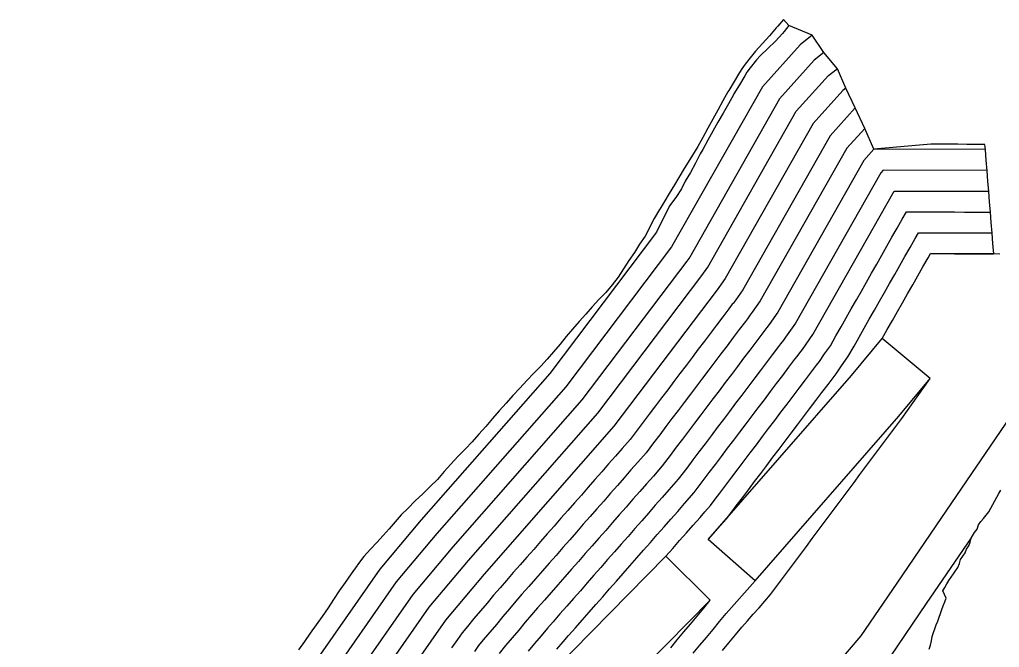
# Model space of a CAD drawing. Extents: x 115.113 to 115.1387, y -3.0991 to -3.0676.
# Drawn here: x 115.128439 to 115.132687, y -3.070369 to -3.067645 of the extents above; entities that cross this region are included whole.
import ezdxf

# ---------------------------------------------------------------- set-up
doc = ezdxf.new("R2010")
doc.units = 0
doc.header["$MEASUREMENT"] = 0
doc.layers.add('HRS_SMT2_R1', color=7, linetype='Continuous')

msp = doc.modelspace()

# ---------------------------------------------------------------- linework, layer by layer
at = {"layer": 'HRS_SMT2_R1', "color": 6}
for points in [[(115.1326894, -3.0686621, -39.0669136), (115.1326621, -3.0686612, -40), (115.1326585, -3.0686162, -32.7411575), (115.1326549, -3.0685711, -29.738018), (115.1326513, -3.068526, -29.8421078), (115.1326478, -3.068481, -27.1525764), (115.1326442, -3.0684359, -21.5672188), (115.1326406, -3.0683908, -17.2687874), (115.132637, -3.0683458, -17.3911285), (115.1326335, -3.0683007, -18.8326931), (115.1326299, -3.0682556, -14.4629498), (115.1326263, -3.0682105, -10.0772734), (115.1326244, -3.0681865, -9.6974115), (115.1325852, -3.0681864, -9.6974115), (115.132546, -3.0681863, -9.6974115), (115.1325069, -3.0681861, -9.6974115), (115.1324677, -3.068186, -9.6974115), (115.1324285, -3.0681859, -9.6974115), (115.1323893, -3.0681858, -9.6974115), (115.1321429, -3.0682077, -10), (115.132103, -3.0681172, -10), (115.1320622, -3.0680277, 0), (115.1320214, -3.0679425, 0), (115.1319854, -3.0678591, 10), (115.1319261, -3.0677876, 10), (115.131875, -3.067713, 20), (115.1317746, -3.0676712, 20), (115.131751, -3.067645, 23.8824635), (115.1317267, -3.0676731, 23.9715767), (115.1317193, -3.0676814, 23.9985752), (115.1316894, -3.0677151, 23.9694939), (115.1316594, -3.0677488, 23.5443134), (115.1316294, -3.0677825, 23.1280994), (115.1316128, -3.0678031, 23), (115.1315845, -3.0678382, 23), (115.1315697, -3.0678586, 23), (115.1315597, -3.0678752, 23), (115.1315363, -3.067914, 23), (115.1315131, -3.0679527, 23), (115.1315099, -3.0679584, 23), (115.1314881, -3.067998, 23), (115.1314662, -3.0680375, 23), (115.1314444, -3.068077, 22.8525352), (115.1314226, -3.0681165, 22.7969437), (115.1314007, -3.0681561, 22.8700809), (115.1313789, -3.0681956, 22.8242302), (115.1313678, -3.0682137, 22.7567883), (115.1313443, -3.0682523, 23.1768799), (115.1313208, -3.0682908, 23.5601063), (115.1312973, -3.0683294, 23.5999088), (115.1312782, -3.0683614, 23.9414635), (115.1312552, -3.0684002, 23.6897259), (115.1312321, -3.068439, 23.1253452), (115.1312146, -3.0684672, 23.2294846), (115.1312135, -3.068469, 23.2353764), (115.1311901, -3.0685075, 23.0008621), (115.1311516, -3.0685842, 22), (115.1311269, -3.068619, 21.871748), (115.1311042, -3.0686553, 21.2253036), (115.1310801, -3.0686906, 21), (115.1310573, -3.0687268, 21), (115.1310333, -3.0687622, 21), (115.1310076, -3.0687963, 21), (115.1309799, -3.0688287, 21), (115.1309495, -3.0688592, 21.2628059), (115.1309216, -3.0688916, 21.7527752), (115.1308932, -3.0689236, 21.7034588), (115.1308642, -3.0689551, 21.5549946), (115.1308365, -3.0689876, 21.3529072), (115.1308085, -3.0690199, 21.1122303), (115.1307818, -3.0690531, 20.9882832), (115.1307542, -3.0690857, 22.7180653), (115.1307259, -3.0691178, 23.7242756), (115.1306988, -3.0691485, 23.2323818), (115.1306689, -3.0691789, 22.8262119), (115.1306382, -3.0692112, 22.6413612), (115.1306076, -3.0692435, 22.2411575), (115.1305771, -3.0692758, 22.1689091), (115.1305478, -3.0693093, 23.0378284), (115.1305184, -3.0693427, 23.6314373), (115.1304891, -3.0693761, 23.2856388), (115.1304598, -3.0694096, 22.8277569), (115.1304305, -3.069443, 22.8314133), (115.1304011, -3.0694764, 22.5881023), (115.1303703, -3.0695086, 22.6470757), (115.1303395, -3.0695406, 24.0205212), (115.1303092, -3.0695732, 25.3679676), (115.1302793, -3.0696062, 26), (115.13025, -3.0696396, 26), (115.1302185, -3.0696711, 26), (115.1301867, -3.0697024, 26), (115.1301543, -3.069733, 26), (115.1301215, -3.0697655, 26.0628719), (115.1300938, -3.0697942, 26.4760571), (115.1300676, -3.0698242, 26.7279072), (115.1300414, -3.0698542, 26.9819813), (115.1300148, -3.0698839, 27), (115.1299877, -3.0699132, 27.4765415), (115.1299606, -3.0699424, 27.8026409), (115.1299312, -3.069975, 27.7587223), (115.1299041, -3.070011, 27.6292877), (115.129902, -3.0700138, 27.6359444), (115.1298759, -3.0700499, 27.2868004), (115.1298504, -3.0700865, 26.856245), (115.129825, -3.070123, 26.6377811), (115.1298004, -3.0701602, 28.2069511), (115.1297762, -3.0701976, 28.9827232), (115.1297508, -3.0702342, 29.6569481), (115.1297253, -3.0702707, 29.3686962), (115.1296991, -3.0703067, 29.037344), (115.1296736, -3.0703433, 27.4759827), (115.1296482, -3.0703798, 27.0247593)], [(115.1323831, -3.0703759, -25.0833149), (115.1323881, -3.0703585, -25.3118992), (115.1323918, -3.0703401, -25.6069431), (115.1323957, -3.0703219, -25.8871098), (115.132401, -3.0703047, -26.1037903), (115.1324071, -3.070288, -26.2794914), (115.1324132, -3.0702713, -26.4551353), (115.1324194, -3.0702547, -26.630373), (115.1324255, -3.070238, -26.802681), (115.1324321, -3.0702217, -26.95397), (115.1324378, -3.0702046, -27.1550465), (115.1324437, -3.0701877, -27.3431625), (115.1324497, -3.0701709, -27.5238476), (115.1324564, -3.0701545, -27.6739922), (115.1324489, -3.0701392, -27.8676567), (115.132441, -3.070123, -28.9044075), (115.1324507, -3.0701087, -28.9044075), (115.1324583, -3.0700929, -29.0103779), (115.132468, -3.0700787, -29.0103779), (115.1324778, -3.0700644, -29.0103779), (115.1324875, -3.0700502, -29.0103779), (115.1324972, -3.0700359, -29.0103779), (115.1325069, -3.0700216, -29.0103779), (115.1325134, -3.0700051, -29.1720829), (115.1325183, -3.0699875, -29.4057865), (115.132528, -3.0699733, -29.4057865), (115.1325378, -3.069959, -29.4057865), (115.1325446, -3.0699428, -29.5459442), (115.1325544, -3.0699285, -29.5459442), (115.1325602, -3.0699116, -29.7362423), (115.1325646, -3.0698936, -30), (115.1325656, -3.0698921, -30), (115.1325796, -3.0698702, -30.049654), (115.1325898, -3.0698553, -30.049654), (115.1325958, -3.0698376, -30.3706284), (115.1326059, -3.0698227, -30.3706284), (115.1326175, -3.0698088, -30.2611504), (115.1326295, -3.0697951, -30.1171284), (115.1326408, -3.0697811, -30.0264721), (115.1326495, -3.0697652, -30.1396179), (115.1326582, -3.0697493, -30.2502117), (115.1326669, -3.0697335, -30.3608036), (115.1326757, -3.0697176, -30.4713783), (115.1326844, -3.0697017, -30.5820103), (115.1326931, -3.0696859, -30.6928692)]]:
    msp.add_polyline3d(points, dxfattribs=at)
at = {"layer": 'HRS_SMT2_R1', "color": 3}
for points in [[(115.1317746, -3.0676712, 20), (115.1317537, -3.0676966, 20), (115.1317462, -3.0677055, 20), (115.131716, -3.067739, 20), (115.1316831, -3.0677701, 20), (115.1316508, -3.0678008, 20), (115.1316338, -3.0678201, 20), (115.1316059, -3.0678548, 20), (115.1315922, -3.0678736, 20), (115.1315827, -3.0678893, 20), (115.1315594, -3.067928, 20), (115.1315362, -3.0679667, 20), (115.1315335, -3.0679716, 20), (115.1315117, -3.0680111, 20), (115.1314898, -3.0680507, 20), (115.1314668, -3.0680895, 20), (115.1314445, -3.0681288, 20), (115.1314233, -3.0681687, 20), (115.1314008, -3.0682085, 20), (115.131389, -3.0682268, 20), (115.1313687, -3.0682673, 20), (115.1313481, -3.0683077, 20), (115.1313249, -3.0683464, 20), (115.1313087, -3.0683797, 20), (115.1312836, -3.0684174, 20), (115.1312562, -3.0684535, 20), (115.1312002, -3.0685677, 20), (115.1307374, -3.0691802, 20), (115.1301802, -3.0698154, 20), (115.1300006, -3.0700288, 20), (115.1293893, -3.0709058, 20)], [(115.1317746, -3.0676712, 20), (115.1317537, -3.0676966, 20), (115.1317462, -3.0677055, 20), (115.131716, -3.067739, 20), (115.1316831, -3.0677701, 20), (115.1316508, -3.0678008, 20), (115.1316338, -3.0678201, 20), (115.1316059, -3.0678548, 20), (115.1315922, -3.0678736, 20), (115.1315827, -3.0678893, 20), (115.1315594, -3.067928, 20), (115.1315362, -3.0679667, 20), (115.1315335, -3.0679716, 20), (115.1315117, -3.0680111, 20), (115.1314898, -3.0680507, 20), (115.1314668, -3.0680895, 20), (115.1314445, -3.0681288, 20), (115.1314233, -3.0681687, 20), (115.1314008, -3.0682085, 20), (115.131389, -3.0682268, 20), (115.1313687, -3.0682673, 20), (115.1313481, -3.0683077, 20), (115.1313249, -3.0683464, 20), (115.1313087, -3.0683797, 20), (115.1312836, -3.0684174, 20), (115.1312562, -3.0684535, 20), (115.1312002, -3.0685677, 20), (115.1307374, -3.0691802, 20), (115.1301802, -3.0698154, 20), (115.1300006, -3.0700288, 20), (115.1293893, -3.0709058, 20)], [(115.1319261, -3.0677876, 10), (115.1318843, -3.067821, 10), (115.1317329, -3.0679895, 10), (115.1313441, -3.068675, 10)], [(115.1319261, -3.0677876, 10), (115.1318843, -3.067821, 10), (115.1317329, -3.0679895, 10), (115.1313441, -3.068675, 10)], [(115.1320214, -3.0679425, 0), (115.1320078, -3.0679533, 0), (115.1318795, -3.0680961, 0), (115.1314982, -3.0687683, 0), (115.1314709, -3.0688073, 0), (115.1314631, -3.0688178, 0), (115.1310159, -3.0694095, 0), (115.1304537, -3.0700505, 0), (115.1302858, -3.0702499, 0), (115.1299041, -3.0707974, 0)], [(115.1320214, -3.0679425, 0), (115.1320078, -3.0679533, 0), (115.1318795, -3.0680961, 0), (115.1314982, -3.0687683, 0), (115.1314709, -3.0688073, 0), (115.1314631, -3.0688178, 0), (115.1310159, -3.0694095, 0), (115.1304537, -3.0700505, 0), (115.1302858, -3.0702499, 0), (115.1299041, -3.0707974, 0)], [(115.132103, -3.0681172, -10), (115.1320261, -3.0682028, -10), (115.1316502, -3.0688654, -10), (115.1316155, -3.0689149, -10), (115.1316068, -3.0689265, -10), (115.1315945, -3.0689428, -10), (115.1315857, -3.0689544, -10), (115.1315592, -3.0689896, -10), (115.1315326, -3.0690247, -10), (115.1315061, -3.0690598, -10), (115.1314796, -3.0690949, -10), (115.131453, -3.06913, -10), (115.1314265, -3.0691651, -10), (115.1314, -3.0692002, -10), (115.1313734, -3.0692354, -10), (115.1313469, -3.0692705, -10), (115.1313204, -3.0693056, -10), (115.1312938, -3.0693407, -10), (115.1312673, -3.0693758, -10), (115.1312408, -3.0694109, -10), (115.1312142, -3.0694461, -10), (115.1311877, -3.0694812, -10), (115.1311552, -3.0695242, -10), (115.1311192, -3.0695653, -10), (115.1310896, -3.069599, -10), (115.1310601, -3.0696326, -10), (115.1310305, -3.0696663, -10), (115.131001, -3.0697, -10), (115.1309715, -3.0697337, -10), (115.1309419, -3.0697674, -10), (115.1309124, -3.069801, -10), (115.1308828, -3.0698347, -10), (115.1308533, -3.0698684, -10), (115.1308238, -3.0699021, -10), (115.1307942, -3.0699358, -10), (115.1307647, -3.0699694, -10), (115.1307351, -3.0700031, -10), (115.1307056, -3.0700368, -10), (115.1306761, -3.0700705, -10), (115.1306465, -3.0701041, -10), (115.1306169, -3.0701379, -10), (115.1305904, -3.0701681, -10), (115.1305626, -3.0702011, -10), (115.1305342, -3.0702348, -10), (115.1305058, -3.0702686, -10), (115.1304773, -3.0703023, -10), (115.1304489, -3.0703361, -10), (115.1304285, -3.0703604, -10), (115.1304104, -3.0703862, -10)], [(115.132103, -3.0681172, -10), (115.1320261, -3.0682028, -10), (115.1316502, -3.0688654, -10), (115.1316155, -3.0689149, -10), (115.1316068, -3.0689265, -10), (115.1315945, -3.0689428, -10), (115.1315857, -3.0689544, -10), (115.1315592, -3.0689896, -10), (115.1315326, -3.0690247, -10), (115.1315061, -3.0690598, -10), (115.1314796, -3.0690949, -10), (115.131453, -3.06913, -10), (115.1314265, -3.0691651, -10), (115.1314, -3.0692002, -10), (115.1313734, -3.0692354, -10), (115.1313469, -3.0692705, -10), (115.1313204, -3.0693056, -10), (115.1312938, -3.0693407, -10), (115.1312673, -3.0693758, -10), (115.1312408, -3.0694109, -10), (115.1312142, -3.0694461, -10), (115.1311877, -3.0694812, -10), (115.1311552, -3.0695242, -10), (115.1311192, -3.0695653, -10), (115.1310896, -3.069599, -10), (115.1310601, -3.0696326, -10), (115.1310305, -3.0696663, -10), (115.131001, -3.0697, -10), (115.1309715, -3.0697337, -10), (115.1309419, -3.0697674, -10), (115.1309124, -3.069801, -10), (115.1308828, -3.0698347, -10), (115.1308533, -3.0698684, -10), (115.1308238, -3.0699021, -10), (115.1307942, -3.0699358, -10), (115.1307647, -3.0699694, -10), (115.1307351, -3.0700031, -10), (115.1307056, -3.0700368, -10), (115.1306761, -3.0700705, -10), (115.1306465, -3.0701041, -10), (115.1306169, -3.0701379, -10), (115.1305904, -3.0701681, -10), (115.1305626, -3.0702011, -10), (115.1305342, -3.0702348, -10), (115.1305058, -3.0702686, -10), (115.1304773, -3.0703023, -10), (115.1304489, -3.0703361, -10), (115.1304285, -3.0703604, -10), (115.1304104, -3.0703862, -10)], [(115.1326333, -3.0682992, -20), (115.1321828, -3.0682982, -20), (115.1321727, -3.0683094, -20), (115.1318022, -3.0689626, -20), (115.13176, -3.0690226, -20), (115.1317502, -3.0690357, -20), (115.1317377, -3.0690522, -20), (115.1317289, -3.0690638, -20), (115.1317024, -3.0690989, -20), (115.1316759, -3.0691341, -20), (115.1316494, -3.0691692, -20), (115.1316228, -3.0692043, -20), (115.1315963, -3.0692394, -20), (115.1315698, -3.0692745, -20), (115.1315432, -3.0693096, -20), (115.1315167, -3.0693447, -20), (115.1314902, -3.0693799, -20), (115.1314636, -3.069415, -20), (115.1314371, -3.0694501, -20), (115.1314106, -3.0694852, -20), (115.131384, -3.0695203, -20), (115.1313575, -3.0695554, -20), (115.131331, -3.0695905, -20), (115.1312945, -3.0696388, -20), (115.1312541, -3.0696849, -20), (115.1312245, -3.0697186, -20), (115.131195, -3.0697522, -20), (115.1311655, -3.0697859, -20), (115.1311359, -3.0698196, -20), (115.1311064, -3.0698533, -20), (115.1310768, -3.069887, -20), (115.1310473, -3.0699206, -20), (115.1310178, -3.0699543, -20), (115.1309882, -3.069988, -20), (115.1309587, -3.0700217, -20), (115.1309291, -3.0700554, -20), (115.1308996, -3.070089, -20), (115.1308701, -3.0701227, -20), (115.1308405, -3.0701564, -20), (115.130811, -3.0701901, -20), (115.1307814, -3.0702237, -20), (115.1307518, -3.0702576, -20), (115.1307271, -3.0702856, -20), (115.1306999, -3.0703179, -20), (115.1306715, -3.0703517, -20), (115.1306431, -3.0703854, -20)], [(115.1326333, -3.0682992, -20), (115.1321828, -3.0682982, -20), (115.1321727, -3.0683094, -20), (115.1318022, -3.0689626, -20), (115.13176, -3.0690226, -20), (115.1317502, -3.0690357, -20), (115.1317377, -3.0690522, -20), (115.1317289, -3.0690638, -20), (115.1317024, -3.0690989, -20), (115.1316759, -3.0691341, -20), (115.1316494, -3.0691692, -20), (115.1316228, -3.0692043, -20), (115.1315963, -3.0692394, -20), (115.1315698, -3.0692745, -20), (115.1315432, -3.0693096, -20), (115.1315167, -3.0693447, -20), (115.1314902, -3.0693799, -20), (115.1314636, -3.069415, -20), (115.1314371, -3.0694501, -20), (115.1314106, -3.0694852, -20), (115.131384, -3.0695203, -20), (115.1313575, -3.0695554, -20), (115.131331, -3.0695905, -20), (115.1312945, -3.0696388, -20), (115.1312541, -3.0696849, -20), (115.1312245, -3.0697186, -20), (115.131195, -3.0697522, -20), (115.1311655, -3.0697859, -20), (115.1311359, -3.0698196, -20), (115.1311064, -3.0698533, -20), (115.1310768, -3.069887, -20), (115.1310473, -3.0699206, -20), (115.1310178, -3.0699543, -20), (115.1309882, -3.069988, -20), (115.1309587, -3.0700217, -20), (115.1309291, -3.0700554, -20), (115.1308996, -3.070089, -20), (115.1308701, -3.0701227, -20), (115.1308405, -3.0701564, -20), (115.130811, -3.0701901, -20), (115.1307814, -3.0702237, -20), (115.1307518, -3.0702576, -20), (115.1307271, -3.0702856, -20), (115.1306999, -3.0703179, -20), (115.1306715, -3.0703517, -20), (115.1306431, -3.0703854, -20)], [(115.1312413, -3.0699729, -30), (115.1312709, -3.0699392, -30), (115.1313004, -3.0699055, -30), (115.1313299, -3.0698719, -30), (115.1313595, -3.0698382, -30), (115.131389, -3.0698045, -30), (115.1314103, -3.0697802, -30), (115.1314338, -3.0697535, -30), (115.131455, -3.0697254, -30), (115.1314742, -3.0696999, -30), (115.1315008, -3.0696648, -30), (115.1315273, -3.0696297, -30), (115.1315538, -3.0695946, -30), (115.1315804, -3.0695595, -30), (115.1316069, -3.0695244, -30), (115.1316334, -3.0694892, -30), (115.1316599, -3.0694541, -30), (115.1316865, -3.069419, -30), (115.131713, -3.0693839, -30), (115.1317395, -3.0693488, -30), (115.1317661, -3.0693137, -30), (115.1317926, -3.0692786, -30), (115.1318191, -3.0692434, -30), (115.1318457, -3.0692083, -30), (115.1318722, -3.0691732, -30), (115.131881, -3.0691616, -30), (115.1318938, -3.0691446, -30), (115.1319062, -3.069128, -30), (115.1319289, -3.0690957, -30), (115.1319542, -3.0690597, -30), (115.1319784, -3.069017, -30), (115.1320005, -3.0689781, -30), (115.1320225, -3.0689392, -30), (115.1320446, -3.0689003, -30), (115.1320667, -3.0688614, -30), (115.1320887, -3.0688225, -30), (115.1321108, -3.0687836, -30), (115.1321329, -3.0687447, -30), (115.1321549, -3.0687058, -30), (115.132177, -3.0686669, -30), (115.1321991, -3.068628, -30), (115.1322211, -3.0685891, -30), (115.1322432, -3.0685502, -30), (115.1322653, -3.0685113, -30), (115.1322834, -3.0684793, -30), (115.1323181, -3.0684793, -30), (115.1323617, -3.0684794, -30), (115.1324052, -3.0684795, -30), (115.1324487, -3.0684796, -30), (115.1324923, -3.0684797, -30), (115.1325358, -3.0684798, -30), (115.1325793, -3.0684799, -30), (115.1326228, -3.06848, -30), (115.1326477, -3.0684801, -30)], [(115.1312413, -3.0699729, -30), (115.1312709, -3.0699392, -30), (115.1313004, -3.0699055, -30), (115.1313299, -3.0698719, -30), (115.1313595, -3.0698382, -30), (115.131389, -3.0698045, -30), (115.1314103, -3.0697802, -30), (115.1314338, -3.0697535, -30), (115.131455, -3.0697254, -30), (115.1314742, -3.0696999, -30), (115.1315008, -3.0696648, -30), (115.1315273, -3.0696297, -30), (115.1315538, -3.0695946, -30), (115.1315804, -3.0695595, -30), (115.1316069, -3.0695244, -30), (115.1316334, -3.0694892, -30), (115.1316599, -3.0694541, -30), (115.1316865, -3.069419, -30), (115.131713, -3.0693839, -30), (115.1317395, -3.0693488, -30), (115.1317661, -3.0693137, -30), (115.1317926, -3.0692786, -30), (115.1318191, -3.0692434, -30), (115.1318457, -3.0692083, -30), (115.1318722, -3.0691732, -30), (115.131881, -3.0691616, -30), (115.1318938, -3.0691446, -30), (115.1319062, -3.069128, -30), (115.1319289, -3.0690957, -30), (115.1319542, -3.0690597, -30), (115.1319784, -3.069017, -30), (115.1320005, -3.0689781, -30), (115.1320225, -3.0689392, -30), (115.1320446, -3.0689003, -30), (115.1320667, -3.0688614, -30), (115.1320887, -3.0688225, -30), (115.1321108, -3.0687836, -30), (115.1321329, -3.0687447, -30), (115.1321549, -3.0687058, -30), (115.132177, -3.0686669, -30), (115.1321991, -3.068628, -30), (115.1322211, -3.0685891, -30), (115.1322432, -3.0685502, -30), (115.1322653, -3.0685113, -30), (115.1322834, -3.0684793, -30), (115.1323181, -3.0684793, -30), (115.1323617, -3.0684794, -30), (115.1324052, -3.0684795, -30), (115.1324487, -3.0684796, -30), (115.1324923, -3.0684797, -30), (115.1325358, -3.0684798, -30), (115.1325793, -3.0684799, -30), (115.1326228, -3.06848, -30), (115.1326477, -3.0684801, -30)], [(115.1313441, -3.068675, 10), (115.1313316, -3.0686927, 10), (115.1308767, -3.0692949, 10), (115.130317, -3.069933, 10), (115.1301432, -3.0701393, 10), (115.1295215, -3.0710312, 10), (115.1294206, -3.0711109, 10), (115.129256, -3.0712391, 10), (115.1289171, -3.071612, 10), (115.1287441, -3.0718562, 10), (115.1285338, -3.0722412, 10), (115.128671, -3.0728827, 10), (115.128722, -3.0729867, 10), (115.1292205, -3.073485, 10), (115.1292442, -3.0735087, 10), (115.1292679, -3.0735323, 10), (115.1292914, -3.0735559, 10)], [(115.1313441, -3.068675, 10), (115.1313316, -3.0686927, 10), (115.1308767, -3.0692949, 10), (115.130317, -3.069933, 10), (115.1301432, -3.0701393, 10), (115.1295215, -3.0710312, 10), (115.1294206, -3.0711109, 10), (115.129256, -3.0712391, 10), (115.1289171, -3.071612, 10), (115.1287441, -3.0718562, 10), (115.1285338, -3.0722412, 10), (115.128671, -3.0728827, 10), (115.128722, -3.0729867, 10), (115.1292205, -3.073485, 10), (115.1292442, -3.0735087, 10), (115.1292679, -3.0735323, 10), (115.1292914, -3.0735559, 10)], [(115.1321788, -3.0690288, -40), (115.1322009, -3.0689899, -40), (115.1322229, -3.068951, -40), (115.132245, -3.0689121, -40), (115.1322671, -3.0688732, -40), (115.1322891, -3.0688343, -40), (115.1323112, -3.0687954, -40), (115.1323333, -3.0687565, -40), (115.1323553, -3.0687176, -40), (115.1323774, -3.0686787, -40), (115.1323878, -3.0686603, -40), (115.1324048, -3.0686604, -40), (115.1324483, -3.0686605, -40), (115.1324919, -3.0686606, -40), (115.1325354, -3.0686607, -40), (115.1325789, -3.0686608, -40), (115.1326224, -3.0686609, -40), (115.132662, -3.068661, -40)], [(115.1326621, -3.0686612, -40), (115.1323878, -3.0686603, -40)], [(115.1330098, -3.0689636, -40), (115.1324361, -3.0698051, -40), (115.1322415, -3.0700904, -40), (115.1320865, -3.0703178, -40)], [(115.1314858, -3.0703828, -40), (115.1315144, -3.0703483, -40), (115.131543, -3.0703137, -40), (115.1315697, -3.0702813, -40), (115.1315947, -3.070253, -40), (115.1316197, -3.0702246, -40), (115.1316447, -3.0701963, -40), (115.1316697, -3.070168, -40), (115.131695, -3.0701393, -40), (115.1317208, -3.0701046, -40), (115.1317466, -3.0700699, -40), (115.1317725, -3.0700352, -40), (115.1317983, -3.0700005, -40), (115.1318241, -3.0699659, -40), (115.1318499, -3.0699312, -40), (115.1318758, -3.0698965, -40), (115.1319016, -3.0698618, -40), (115.1319274, -3.0698271, -40), (115.1319533, -3.0697924, -40), (115.1319791, -3.0697577, -40), (115.1320049, -3.0697231, -40), (115.1320308, -3.0696884, -40), (115.1320566, -3.0696537, -40), (115.1320824, -3.069619, -40), (115.1321083, -3.0695843, -40), (115.1321341, -3.0695496, -40), (115.1321599, -3.0695149, -40), (115.1321857, -3.0694802, -40), (115.1322116, -3.0694456, -40), (115.1322374, -3.0694109, -40), (115.1322635, -3.0693759, -40), (115.132288, -3.0693412, -40), (115.1323125, -3.0693065, -40), (115.1323371, -3.0692718, -40), (115.1323616, -3.0692372, -40), (115.1323861, -3.0692025, -40)], [(115.1314858, -3.0703828, -40), (115.1315144, -3.0703483, -40), (115.131543, -3.0703137, -40), (115.1315697, -3.0702813, -40), (115.1315947, -3.070253, -40), (115.1316197, -3.0702246, -40), (115.1316447, -3.0701963, -40), (115.1316697, -3.070168, -40), (115.131695, -3.0701393, -40), (115.1317208, -3.0701046, -40), (115.1317466, -3.0700699, -40), (115.1317725, -3.0700352, -40), (115.1317983, -3.0700005, -40), (115.1318241, -3.0699659, -40), (115.1318499, -3.0699312, -40), (115.1318758, -3.0698965, -40), (115.1319016, -3.0698618, -40), (115.1319274, -3.0698271, -40), (115.1319533, -3.0697924, -40), (115.1319791, -3.0697577, -40), (115.1320049, -3.0697231, -40), (115.1320308, -3.0696884, -40), (115.1320566, -3.0696537, -40), (115.1320824, -3.069619, -40), (115.1321083, -3.0695843, -40), (115.1321341, -3.0695496, -40), (115.1321599, -3.0695149, -40), (115.1321857, -3.0694802, -40), (115.1322116, -3.0694456, -40), (115.1322374, -3.0694109, -40), (115.1322635, -3.0693759, -40), (115.132288, -3.0693412, -40), (115.1323125, -3.0693065, -40), (115.1323371, -3.0692718, -40), (115.1323616, -3.0692372, -40), (115.1323861, -3.0692025, -40)], [(115.1312618, -3.0703709, -30), (115.1312903, -3.0703363, -30), (115.1313189, -3.0703018, -30), (115.1313475, -3.0702672, -30), (115.1313761, -3.0702327, -30), (115.1314047, -3.0701981, -30), (115.1314333, -3.0701636, -30)], [(115.1320865, -3.0703178, -40), (115.1313206, -3.0712164, -40)]]:
    msp.add_polyline3d(points, dxfattribs=at)
at = {"layer": 'HRS_SMT2_R1', "color": 1}
for points in [[(115.131875, -3.067713, 20), (115.1318226, -3.0677548, 20), (115.1316596, -3.0679362, 20), (115.1312659, -3.0686302, 20), (115.130807, -3.0692376, 20), (115.1302483, -3.0698746, 20), (115.1300719, -3.0700841, 20), (115.1294554, -3.0709685, 20), (115.129272, -3.0711141, 20), (115.1291896, -3.0711781, 20), (115.128847, -3.0715551, 20), (115.1286678, -3.0718081, 20), (115.1284388, -3.0722273, 20), (115.1285854, -3.0729127, 20), (115.1286479, -3.0730402, 20), (115.1291395, -3.0735315, 20)], [(115.131875, -3.067713, 20), (115.1318226, -3.0677548, 20), (115.1316596, -3.0679362, 20), (115.1312659, -3.0686302, 20), (115.130807, -3.0692376, 20), (115.1302483, -3.0698746, 20), (115.1300719, -3.0700841, 20), (115.1294554, -3.0709685, 20), (115.129272, -3.0711141, 20), (115.1291896, -3.0711781, 20), (115.128847, -3.0715551, 20), (115.1286678, -3.0718081, 20), (115.1284388, -3.0722273, 20), (115.1285854, -3.0729127, 20), (115.1286479, -3.0730402, 20), (115.1291395, -3.0735315, 20)], [(115.129445, -3.073561, 10.2089005), (115.1293549, -3.0734919, 10), (115.1293313, -3.0734682, 10), (115.1293076, -3.0734445, 10), (115.1292839, -3.0734209, 10), (115.1287961, -3.0729332, 10), (115.1287566, -3.0728528, 10), (115.1286288, -3.0722552, 10), (115.1288204, -3.0719044, 10), (115.1289872, -3.071669, 10), (115.1293224, -3.0713001, 10), (115.1295698, -3.0711082, 10), (115.1295876, -3.071094, 10), (115.1296094, -3.0710627, 10), (115.1302145, -3.0701946, 10), (115.130385, -3.0699921, 10), (115.1309463, -3.0693522, 10), (115.1313973, -3.0687552, 10), (115.1314222, -3.0687198, 10), (115.1318062, -3.0680428, 10), (115.1319461, -3.0678871, 10), (115.1319771, -3.0678624, 10), (115.1319854, -3.0678591, 10)], [(115.129445, -3.073561, 10.2089005), (115.1293549, -3.0734919, 10), (115.1293313, -3.0734682, 10), (115.1293076, -3.0734445, 10), (115.1292839, -3.0734209, 10), (115.1287961, -3.0729332, 10), (115.1287566, -3.0728528, 10), (115.1286288, -3.0722552, 10), (115.1288204, -3.0719044, 10), (115.1289872, -3.071669, 10), (115.1293224, -3.0713001, 10), (115.1295698, -3.0711082, 10), (115.1295876, -3.071094, 10), (115.1296094, -3.0710627, 10), (115.1302145, -3.0701946, 10), (115.130385, -3.0699921, 10), (115.1309463, -3.0693522, 10), (115.1313973, -3.0687552, 10), (115.1314222, -3.0687198, 10), (115.1318062, -3.0680428, 10), (115.1319461, -3.0678871, 10), (115.1319771, -3.0678624, 10), (115.1319854, -3.0678591, 10)], [(115.1320622, -3.0680277, 0), (115.1319528, -3.0681495, 0), (115.1315742, -3.0688169, 0), (115.1315436, -3.0688606, 0), (115.1315349, -3.0688721, 0), (115.1315363, -3.0688738, 0), (115.1315288, -3.0688803, 0), (115.1315141, -3.0688997, 0), (115.1314875, -3.0689349, 0), (115.131461, -3.06897, 0), (115.1314345, -3.0690051, 0), (115.1314079, -3.0690402, 0), (115.1313814, -3.0690753, 0), (115.1313549, -3.0691104, 0), (115.1313283, -3.0691456, 0), (115.1313018, -3.0691807, 0), (115.1312753, -3.0692158, 0), (115.1312487, -3.0692509, 0), (115.1312222, -3.069286, 0), (115.1311957, -3.0693211, 0), (115.1311691, -3.0693562, 0), (115.1311426, -3.0693914, 0), (115.1311161, -3.0694265, 0), (115.1310856, -3.0694668, 0), (115.1310517, -3.0695055, 0), (115.1310221, -3.0695392, 0), (115.1309926, -3.0695728, 0), (115.1309631, -3.0696065, 0), (115.1309335, -3.0696402, 0), (115.130904, -3.0696739, 0), (115.1308744, -3.0697076, 0), (115.1308449, -3.0697412, 0), (115.1308154, -3.0697749, 0), (115.1307858, -3.0698086, 0), (115.1307563, -3.0698423, 0), (115.1307267, -3.0698759, 0), (115.1306972, -3.0699096, 0), (115.1306677, -3.0699433, 0), (115.1306381, -3.069977, 0), (115.1306086, -3.0700107, 0), (115.130579, -3.0700443, 0), (115.1305495, -3.070078, 0), (115.1305217, -3.0701096, 0), (115.1304939, -3.0701427, 0), (115.1304655, -3.0701764, 0), (115.1304371, -3.0702102, 0), (115.1304087, -3.0702439, 0), (115.1303803, -3.0702777, 0), (115.1303572, -3.0703051, 0), (115.1303368, -3.0703344, 0), (115.1303117, -3.0703703, 0)], [(115.1320622, -3.0680277, 0), (115.1319528, -3.0681495, 0), (115.1315742, -3.0688169, 0), (115.1315436, -3.0688606, 0), (115.1315349, -3.0688721, 0), (115.1315363, -3.0688738, 0), (115.1315288, -3.0688803, 0), (115.1315141, -3.0688997, 0), (115.1314875, -3.0689349, 0), (115.131461, -3.06897, 0), (115.1314345, -3.0690051, 0), (115.1314079, -3.0690402, 0), (115.1313814, -3.0690753, 0), (115.1313549, -3.0691104, 0), (115.1313283, -3.0691456, 0), (115.1313018, -3.0691807, 0), (115.1312753, -3.0692158, 0), (115.1312487, -3.0692509, 0), (115.1312222, -3.069286, 0), (115.1311957, -3.0693211, 0), (115.1311691, -3.0693562, 0), (115.1311426, -3.0693914, 0), (115.1311161, -3.0694265, 0), (115.1310856, -3.0694668, 0), (115.1310517, -3.0695055, 0), (115.1310221, -3.0695392, 0), (115.1309926, -3.0695728, 0), (115.1309631, -3.0696065, 0), (115.1309335, -3.0696402, 0), (115.130904, -3.0696739, 0), (115.1308744, -3.0697076, 0), (115.1308449, -3.0697412, 0), (115.1308154, -3.0697749, 0), (115.1307858, -3.0698086, 0), (115.1307563, -3.0698423, 0), (115.1307267, -3.0698759, 0), (115.1306972, -3.0699096, 0), (115.1306677, -3.0699433, 0), (115.1306381, -3.069977, 0), (115.1306086, -3.0700107, 0), (115.130579, -3.0700443, 0), (115.1305495, -3.070078, 0), (115.1305217, -3.0701096, 0), (115.1304939, -3.0701427, 0), (115.1304655, -3.0701764, 0), (115.1304371, -3.0702102, 0), (115.1304087, -3.0702439, 0), (115.1303803, -3.0702777, 0), (115.1303572, -3.0703051, 0), (115.1303368, -3.0703344, 0), (115.1303117, -3.0703703, 0)], [(115.1321429, -3.0682077, -10), (115.1320994, -3.0682561, -10), (115.1317262, -3.068914, -10), (115.1316882, -3.0689682, -10), (115.1316785, -3.068981, -10), (115.1316661, -3.0689975, -10), (115.1316573, -3.0690091, -10), (115.1316308, -3.0690442, -10), (115.1316043, -3.0690794, -10), (115.1315777, -3.0691145, -10), (115.1315512, -3.0691496, -10), (115.1315247, -3.0691847, -10), (115.1314981, -3.0692198, -10), (115.1314716, -3.0692549, -10), (115.1314451, -3.0692901, -10), (115.1314185, -3.0693252, -10), (115.131392, -3.0693603, -10), (115.1313655, -3.0693954, -10), (115.1313389, -3.0694305, -10), (115.1313124, -3.0694656, -10), (115.1312859, -3.0695007, -10), (115.1312593, -3.0695359, -10), (115.1312249, -3.0695815, -10), (115.1311866, -3.0696251, -10), (115.1311571, -3.0696588, -10), (115.1311275, -3.0696924, -10), (115.131098, -3.0697261, -10), (115.1310685, -3.0697598, -10), (115.1310389, -3.0697935, -10), (115.1310094, -3.0698272, -10), (115.1309798, -3.0698608, -10), (115.1309503, -3.0698945, -10), (115.1309471, -3.0698981, -10), (115.1309503, -3.0698945, -10), (115.1309208, -3.0699282, -10), (115.1308912, -3.0699619, -10), (115.1308617, -3.0699956, -10), (115.1308321, -3.0700292, -10), (115.1308026, -3.0700629, -10), (115.1307731, -3.0700966, -10), (115.1307435, -3.0701303, -10), (115.130714, -3.0701639, -10), (115.1306844, -3.0701977, -10), (115.1306584, -3.0702272, -10), (115.1306312, -3.0702595, -10), (115.1306028, -3.0702933, -10), (115.1305744, -3.070327, -10), (115.130546, -3.0703608, -10), (115.1305176, -3.0703945, -10)], [(115.1321429, -3.0682077, -10), (115.1320994, -3.0682561, -10), (115.1317262, -3.068914, -10), (115.1316882, -3.0689682, -10), (115.1316785, -3.068981, -10), (115.1316661, -3.0689975, -10), (115.1316573, -3.0690091, -10), (115.1316308, -3.0690442, -10), (115.1316043, -3.0690794, -10), (115.1315777, -3.0691145, -10), (115.1315512, -3.0691496, -10), (115.1315247, -3.0691847, -10), (115.1314981, -3.0692198, -10), (115.1314716, -3.0692549, -10), (115.1314451, -3.0692901, -10), (115.1314185, -3.0693252, -10), (115.131392, -3.0693603, -10), (115.1313655, -3.0693954, -10), (115.1313389, -3.0694305, -10), (115.1313124, -3.0694656, -10), (115.1312859, -3.0695007, -10), (115.1312593, -3.0695359, -10), (115.1312249, -3.0695815, -10), (115.1311866, -3.0696251, -10), (115.1311571, -3.0696588, -10), (115.1311275, -3.0696924, -10), (115.131098, -3.0697261, -10), (115.1310685, -3.0697598, -10), (115.1310389, -3.0697935, -10), (115.1310094, -3.0698272, -10), (115.1309798, -3.0698608, -10), (115.1309503, -3.0698945, -10), (115.1309471, -3.0698981, -10), (115.1309503, -3.0698945, -10), (115.1309208, -3.0699282, -10), (115.1308912, -3.0699619, -10), (115.1308617, -3.0699956, -10), (115.1308321, -3.0700292, -10), (115.1308026, -3.0700629, -10), (115.1307731, -3.0700966, -10), (115.1307435, -3.0701303, -10), (115.130714, -3.0701639, -10), (115.1306844, -3.0701977, -10), (115.1306584, -3.0702272, -10), (115.1306312, -3.0702595, -10), (115.1306028, -3.0702933, -10), (115.1305744, -3.070327, -10), (115.130546, -3.0703608, -10), (115.1305176, -3.0703945, -10)], [(115.1326262, -3.0682088, -10), (115.1321429, -3.0682077, -10)], [(115.1326262, -3.0682088, -10), (115.1321429, -3.0682077, -10)], [(115.1307686, -3.0703763, -20), (115.1307951, -3.0703448, -20), (115.1308192, -3.0703174, -20), (115.1308489, -3.0702835, -20), (115.1308784, -3.0702499, -20), (115.130908, -3.0702162, -20), (115.1309375, -3.0701825, -20), (115.1309671, -3.0701488, -20), (115.1309966, -3.0701152, -20), (115.1310262, -3.0700815, -20), (115.1310557, -3.0700478, -20), (115.1310852, -3.0700141, -20), (115.1311148, -3.0699804, -20), (115.1311443, -3.0699468, -20), (115.1311739, -3.0699131, -20), (115.1312034, -3.0698794, -20), (115.1312329, -3.0698457, -20), (115.1312625, -3.0698121, -20), (115.131292, -3.0697784, -20), (115.1313216, -3.0697447, -20), (115.1313641, -3.0696961, -20), (115.1314026, -3.0696452, -20), (115.1314291, -3.0696101, -20), (115.1314557, -3.069575, -20), (115.1314822, -3.0695399, -20), (115.1315087, -3.0695048, -20), (115.1315353, -3.0694697, -20), (115.1315618, -3.0694346, -20), (115.1315883, -3.0693994, -20), (115.1316149, -3.0693643, -20), (115.1316414, -3.0693292, -20), (115.1316679, -3.0692941, -20), (115.1316944, -3.069259, -20), (115.131721, -3.0692239, -20), (115.1317475, -3.0691888, -20), (115.131774, -3.0691536, -20), (115.1318006, -3.0691185, -20), (115.1318094, -3.0691069, -20), (115.1318219, -3.0690903, -20), (115.1318327, -3.0690758, -20), (115.1318782, -3.0690111, -20), (115.1322313, -3.0683887, -20), (115.1326405, -3.0683896, -20)], [(115.1307686, -3.0703763, -20), (115.1307951, -3.0703448, -20), (115.1308192, -3.0703174, -20), (115.1308489, -3.0702835, -20), (115.1308784, -3.0702499, -20), (115.130908, -3.0702162, -20), (115.1309375, -3.0701825, -20), (115.1309671, -3.0701488, -20), (115.1309966, -3.0701152, -20), (115.1310262, -3.0700815, -20), (115.1310557, -3.0700478, -20), (115.1310852, -3.0700141, -20), (115.1311148, -3.0699804, -20), (115.1311443, -3.0699468, -20), (115.1311739, -3.0699131, -20), (115.1312034, -3.0698794, -20), (115.1312329, -3.0698457, -20), (115.1312625, -3.0698121, -20), (115.131292, -3.0697784, -20), (115.1313216, -3.0697447, -20), (115.1313641, -3.0696961, -20), (115.1314026, -3.0696452, -20), (115.1314291, -3.0696101, -20), (115.1314557, -3.069575, -20), (115.1314822, -3.0695399, -20), (115.1315087, -3.0695048, -20), (115.1315353, -3.0694697, -20), (115.1315618, -3.0694346, -20), (115.1315883, -3.0693994, -20), (115.1316149, -3.0693643, -20), (115.1316414, -3.0693292, -20), (115.1316679, -3.0692941, -20), (115.1316944, -3.069259, -20), (115.131721, -3.0692239, -20), (115.1317475, -3.0691888, -20), (115.131774, -3.0691536, -20), (115.1318006, -3.0691185, -20), (115.1318094, -3.0691069, -20), (115.1318219, -3.0690903, -20), (115.1318327, -3.0690758, -20), (115.1318782, -3.0690111, -20), (115.1322313, -3.0683887, -20), (115.1326405, -3.0683896, -20)], [(115.1314246, -3.0699007, -30), (115.1314269, -3.069898, -30), (115.1314565, -3.0698643, -30), (115.1314778, -3.06984, -30), (115.1315034, -3.0698108, -30), (115.1315266, -3.0697801, -30), (115.1315459, -3.0697546, -30), (115.1315724, -3.0697195, -30), (115.1315989, -3.0696844, -30), (115.1316255, -3.0696493, -30), (115.131652, -3.0696142, -30), (115.1316785, -3.0695791, -30), (115.131705, -3.0695439, -30), (115.1317316, -3.0695088, -30), (115.1317581, -3.0694737, -30), (115.1317846, -3.0694386, -30), (115.1318112, -3.0694035, -30), (115.1318377, -3.0693684, -30), (115.1318642, -3.0693332, -30), (115.1318908, -3.0692981, -30), (115.1319173, -3.069263, -30), (115.1319438, -3.0692279, -30), (115.1319526, -3.0692163, -30), (115.1319656, -3.0691991, -30), (115.1319789, -3.0691812, -30), (115.1320024, -3.0691478, -30), (115.1320301, -3.0691083, -30), (115.1320565, -3.0690618, -30), (115.1320786, -3.0690229, -30), (115.1321007, -3.068984, -30), (115.1321227, -3.0689451, -30), (115.1321448, -3.0689062, -30), (115.1321669, -3.0688673, -30), (115.1321889, -3.0688284, -30), (115.132211, -3.0687895, -30), (115.1322331, -3.0687506, -30), (115.1322551, -3.0687117, -30), (115.1322772, -3.0686728, -30), (115.1322993, -3.0686339, -30), (115.1323213, -3.068595, -30), (115.1323356, -3.0685698, -30), (115.1323615, -3.0685699, -30), (115.132405, -3.06857, -30), (115.1324485, -3.0685701, -30), (115.1324921, -3.0685702, -30), (115.1325356, -3.0685703, -30), (115.1325791, -3.0685704, -30), (115.1326226, -3.0685704, -30), (115.1326549, -3.0685705, -30)], [(115.1325656, -3.0698921, -30), (115.1325646, -3.0698936, -30), (115.13237, -3.0701789, -30), (115.132215, -3.0704063, -30), (115.1322048, -3.0704197, -30), (115.1314389, -3.0713183, -30)], [(115.1313595, -3.0703942, -30), (115.1313881, -3.0703596, -30), (115.1314167, -3.070325, -30), (115.1314453, -3.0702905, -30), (115.1314738, -3.0702559, -30), (115.1315024, -3.0702214, -30), (115.1316274, -3.0700796, -30)], [(115.1313595, -3.0703942, -30), (115.1313881, -3.0703596, -30), (115.1314167, -3.070325, -30), (115.1314453, -3.0702905, -30), (115.1314738, -3.0702559, -30), (115.1315024, -3.0702214, -30), (115.1316274, -3.0700796, -30)]]:
    msp.add_polyline3d(points, dxfattribs=at)
at = {"layer": 'HRS_SMT2_R1', "color": 4}
for points in [[(115.1314246, -3.0699007, -30), (115.132046, -3.0691891, -38.1945953), (115.1321788, -3.0690288, -40)], [(115.1314246, -3.0699007, -30), (115.132046, -3.0691891, -38.1945953), (115.1321788, -3.0690288, -40)], [(115.1323861, -3.0692025, -40), (115.1321788, -3.0690288, -40)], [(115.1323861, -3.0692025, -40), (115.1321788, -3.0690288, -40)], [(115.1316274, -3.0700796, -30), (115.132251, -3.0693654, -38.1945953), (115.1323861, -3.0692025, -40)], [(115.1316274, -3.0700796, -30), (115.132251, -3.0693654, -38.1945953), (115.1323861, -3.0692025, -40)], [(115.1316274, -3.0700796, -30), (115.1314246, -3.0699007, -30)], [(115.1316274, -3.0700796, -30), (115.1314246, -3.0699007, -30)], [(115.1305061, -3.0707217, -20), (115.1306775, -3.0705465, -22.3362503), (115.1312413, -3.0699729, -30)], [(115.1305061, -3.0707217, -20), (115.1306775, -3.0705465, -22.3362503), (115.1312413, -3.0699729, -30)], [(115.1314333, -3.0701636, -30), (115.1312413, -3.0699729, -30)], [(115.1314333, -3.0701636, -30), (115.1312413, -3.0699729, -30)], [(115.1306985, -3.0709119, -20), (115.1308697, -3.0707369, -22.3362503), (115.1314333, -3.0701636, -30)], [(115.1306985, -3.0709119, -20), (115.1308697, -3.0707369, -22.3362503), (115.1314333, -3.0701636, -30)]]:
    msp.add_polyline3d(points, dxfattribs=at)

doc.saveas('drawing.dxf')
